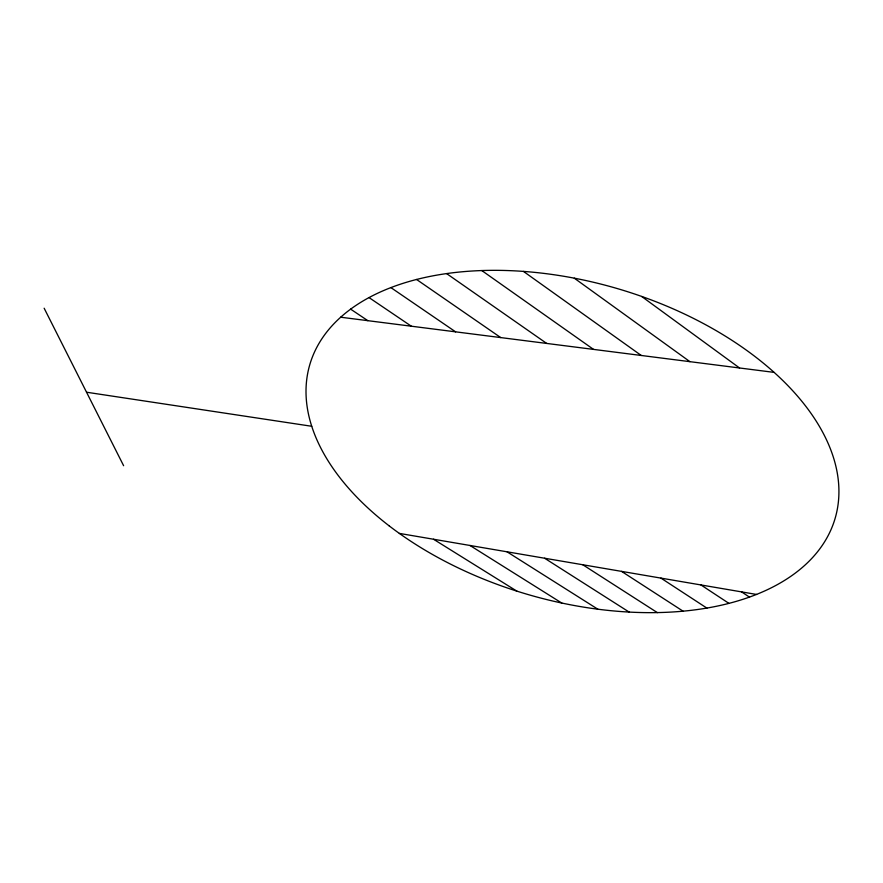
<?xml version="1.0" encoding="UTF-8"?>
<svg xmlns="http://www.w3.org/2000/svg" width="883" height="883" viewBox="0 0 883 883"><rect width="100%" height="100%" fill="white"/><g stroke="black" fill="none" stroke-linecap="round" stroke-linejoin="round"><path stroke-width="1.32" d="M340.639 317.207L773.961 372.361M86.534 392.218L311.732 426.279M399.326 533.398L756.61 594.458M433.52 539.237L516.93 591.18M469.988 545.473L561.842 603.089M507.008 551.798L597.923 609.259M544.601 558.222L629.259 612.14M582.78 564.745L657.405 612.647M621.555 571.378L683.144 611.235M660.937 578.111L706.93 608.133M700.947 584.943L729.005 603.42M741.588 591.886L749.501 597.151M350.606 309.127L367.836 320.672M368.995 297.56L411.323 326.202M390.86 287.582L455.606 331.842M416.544 279.458L500.727 337.582M446.588 273.575L546.687 343.432M481.776 270.551L593.531 349.392M523.453 271.412L641.268 355.474M574.303 278.189L689.932 361.666M641.72 296.5L739.546 367.979M44.15 308.222L123.62 465.716M389.05 525.771A273.675 159.359 16.3 0 0 831.521 528.464A273.675 159.359 16.3 0 0 496.743 270.341A273.675 159.359 16.3 0 0 389.05 525.771"/></g></svg>
